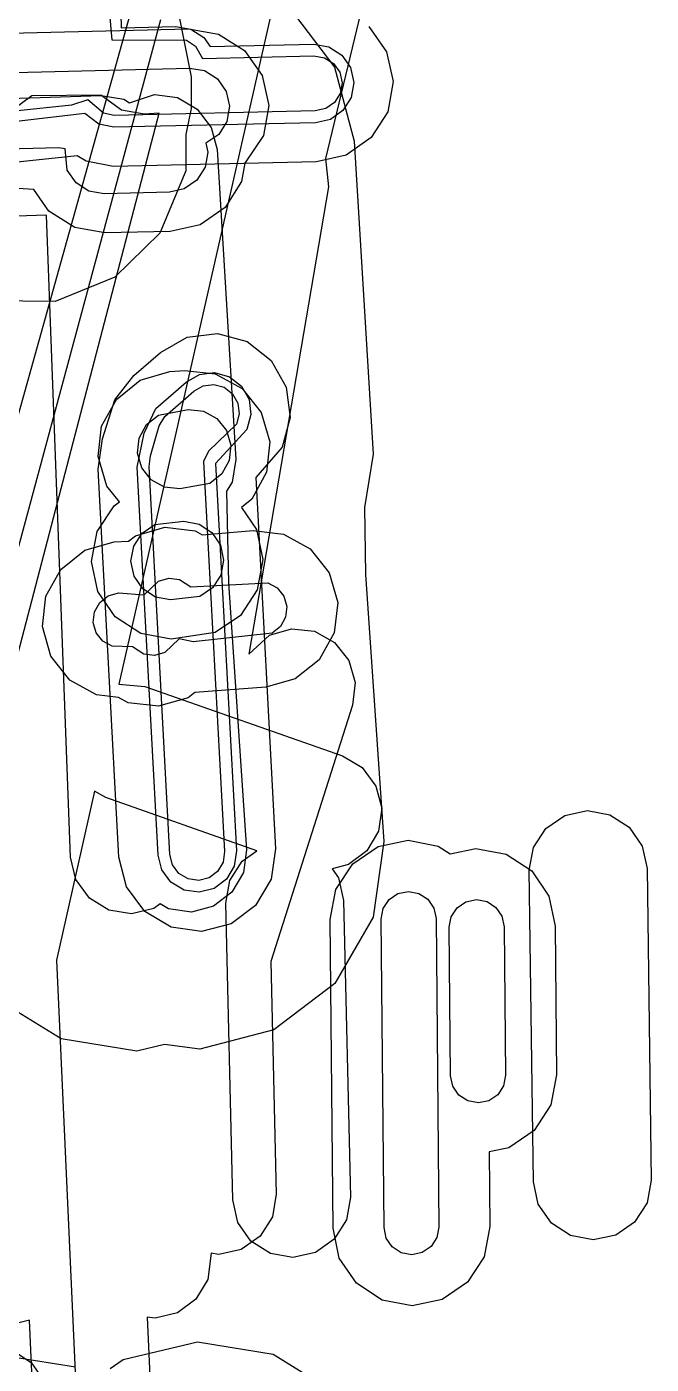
# Model space of a CAD drawing. Header units: metres. Extents: x 17722 to 17999, y 13535 to 15917.
# Drawn here: x 17970.37 to 17986.29, y 13678.85 to 13712.92 of the extents above; entities that cross this region are included whole.
import ezdxf

# ---------------------------------------------------------------- set-up
doc = ezdxf.new("R2010")
doc.units = ezdxf.units.M
doc.layers.add('AI_GREENING_EXCLUSIONS', color=1, linetype='Continuous')

msp = doc.modelspace()

# ---------------------------------------------------------------- linework, layer by layer
at = {"layer": 'AI_GREENING_EXCLUSIONS'}
for points in [[(17968.879, 13672.511), (17968.515, 13680.531), (17968.155, 13680.444), (17967.577, 13680.536), (17967.078, 13680.841), (17966.734, 13681.315), (17966.597, 13681.884), (17966.315, 13689.008), (17966.369, 13689.471), (17975.314, 13721.485)], [(17972.66, 13718.021), (17972.782, 13712.889), (17974.17, 13712.921), (17974.554, 13712.854), (17974.883, 13712.644), (17975.045, 13712.414), (17977.685, 13712.475), (17978.069, 13712.408), (17978.399, 13712.198), (17978.623, 13711.879), (17978.708, 13711.498), (17978.64, 13711.114), (17978.431, 13710.784), (17978.112, 13710.56), (17977.731, 13710.475), (17972.594, 13710.358), (17972.213, 13710.441), (17971.85, 13710.706), (17961.257, 13709.472)], [(17977.699, 13718.098), (17972.723, 13696.177), (17973.379, 13696.114), (17978.417, 13694.345), (17978.921, 13694.047), (17979.272, 13693.579), (17979.418, 13693.013), (17979.335, 13692.433), (17979.037, 13691.929), (17978.569, 13691.578), (17978.154, 13691.471), (17978.319, 13691.236), (17978.447, 13690.665), (17978.622, 13683.105), (17978.521, 13682.529), (17978.207, 13682.035), (17977.728, 13681.698), (17977.157, 13681.571), (17976.581, 13681.672), (17976.087, 13681.986), (17975.75, 13682.464), (17975.623, 13683.036), (17975.448, 13690.596), (17975.548, 13691.172), (17975.862, 13691.666), (17976.239, 13691.931), (17972.385, 13693.284), (17972.104, 13693.45), (17971.128, 13689.147), (17971.876, 13672.647)], [(17979.176, 13714.507), (17977.989, 13709.563), (17978.066, 13708.842), (17976.033, 13696.937), (17976.559, 13697.424), (17977.121, 13697.586), (17977.703, 13697.521), (17978.215, 13697.237), (17978.58, 13696.78), (17978.741, 13696.217), (17978.676, 13695.636), (17976.595, 13689.113), (17976.732, 13683.183), (17976.632, 13682.607), (17976.318, 13682.113), (17975.839, 13681.776), (17975.268, 13681.649), (17975.072, 13681.683), (17974.989, 13681.009), (17974.686, 13680.508), (17974.215, 13680.161), (17973.646, 13680.021), (17973.442, 13680.052), (17973.783, 13672.536)], [(17973.785, 13713.095), (17967.26, 13688.94), (17967.603, 13681.394), (17967.485, 13680.623), (17967.082, 13679.955), (17966.453, 13679.493), (17965.696, 13679.306), (17964.924, 13679.423), (17964.256, 13679.827), (17963.794, 13680.455), (17963.607, 13681.213), (17963.25, 13689.07), (17963.318, 13689.682), (17969.906, 13714.072)], [(17972.404, 13714.104), (17972.543, 13712.584), (17974.446, 13712.574), (17974.676, 13712.427), (17974.854, 13712.11), (17977.692, 13712.175), (17977.961, 13712.128), (17978.192, 13711.981), (17978.348, 13711.758), (17978.408, 13711.491), (17978.361, 13711.222), (17978.214, 13710.992), (17977.991, 13710.835), (17977.724, 13710.775), (17972.599, 13710.658), (17972.332, 13710.716), (17971.931, 13711.054), (17971.51, 13710.923), (17965.624, 13710.304)], [(17977.036, 13713.442), (17978.218, 13711.889), (17978.715, 13710.003), (17979.197, 13702.028), (17978.98, 13700.675), (17979.007, 13698.969), (17979.469, 13692.168), (17979.205, 13690.235), (17978.221, 13688.55), (17976.668, 13687.37), (17974.781, 13686.874), (17973.882, 13686.997), (17973.176, 13686.829), (17971.25, 13687.138), (17969.589, 13688.16), (17968.445, 13689.741), (17967.993, 13691.639), (17967.512, 13704.506), (17964.57, 13704.409), (17965.701, 13679.49), (17967.735, 13679.567), (17969.662, 13679.26), (17970.014, 13679.043), (17971.616, 13678.785)], [(17963.614, 13712.601), (17974.493, 13712.867), (17975.262, 13712.733), (17975.921, 13712.315), (17976.371, 13711.677), (17976.541, 13710.916), (17976.408, 13710.147), (17975.933, 13709.447), (17975.849, 13708.975), (17975.429, 13708.317), (17974.79, 13707.87), (17974.028, 13707.702), (17972.364, 13707.666), (17971.596, 13707.802), (17970.938, 13708.222), (17970.555, 13708.77), (17970.009, 13708.806)], [(17979.089, 13712.921), (17979.538, 13712.283), (17979.708, 13711.521), (17979.573, 13710.752), (17979.154, 13710.094), (17978.516, 13709.645), (17977.754, 13709.476), (17972.578, 13709.358), (17971.888, 13709.493), (17971.657, 13709.633), (17965.778, 13709.013)], [(17961.819, 13711.547), (17974.518, 13711.867), (17974.902, 13711.8), (17975.232, 13711.591), (17975.456, 13711.272), (17975.542, 13710.892), (17975.475, 13710.507), (17975.266, 13710.178), (17974.935, 13709.95), (17974.985, 13709.722), (17974.917, 13709.338), (17974.708, 13709.009), (17974.388, 13708.786), (17974.007, 13708.701), (17972.343, 13708.666), (17971.959, 13708.734), (17971.63, 13708.944), (17971.406, 13709.264), (17971.351, 13709.808), (17971.192, 13709.835), (17961.547, 13709.584)], [(17959.278, 13710.739), (17972.273, 13711.165), (17972.844, 13711.072), (17972.988, 13710.984), (17973.632, 13711.193), (17974.212, 13711.114), (17974.718, 13710.82), (17975.072, 13710.354), (17975.222, 13709.788), (17975.699, 13701.897), (17975.607, 13701.319), (17975.462, 13701.085), (17975.514, 13698.757), (17975.976, 13691.956), (17975.897, 13691.376), (17975.601, 13690.871), (17975.135, 13690.517), (17974.569, 13690.368), (17973.989, 13690.447), (17973.771, 13690.575), (17973.615, 13690.462), (17973.046, 13690.327), (17972.468, 13690.419), (17971.969, 13690.726), (17971.626, 13691.2), (17971.491, 13691.77), (17970.879, 13708.118), (17960.913, 13707.792)], [(17968.256, 13689.708), (17973.749, 13710.714), (17973.364, 13710.688), (17972.789, 13710.796), (17972.258, 13711.177), (17970.504, 13711.159), (17969.98, 13710.768)], [(17970.786, 13672.4), (17970.443, 13679.971), (17970.135, 13679.895)], [(17972.503, 13678.74), (17972.827, 13678.973), (17974.727, 13679.42), (17976.652, 13679.106), (17978.311, 13678.079)], [(17970.114, 13679.145), (17970.488, 13678.895), (17970.896, 13678.308)]]:
    msp.add_lwpolyline(points, dxfattribs=at)
for points in [[(17970.038, 13715.644), (17970.56, 13715.639), (17972.091, 13715.335), (17973.388, 13714.467), (17974.256, 13713.17), (17974.56, 13711.639), (17974.56, 13710.833), (17974.429, 13710.174), (17974.429, 13709.249), (17973.766, 13707.663), (17972.622, 13706.54), (17971.1, 13705.92), (17969.439, 13705.936), (17967.994, 13706.54), (17966.85, 13707.663), (17966.203, 13709.172), (17966.187, 13710.092), (17966.038, 13710.842), (17966.038, 13711.644), (17966.342, 13713.175), (17967.21, 13714.472), (17968.507, 13715.34), (17970.038, 13715.644)], [(17973.781, 13704.624), (17974.46, 13705.009), (17975.234, 13705.106), (17975.987, 13704.899), (17976.603, 13704.42), (17976.988, 13703.741), (17977.085, 13702.967), (17976.878, 13702.214), (17976.208, 13701.434), (17976.714, 13691.979), (17976.603, 13691.206), (17976.205, 13690.535), (17975.58, 13690.067), (17974.824, 13689.874), (17974.052, 13689.985), (17973.381, 13690.384), (17972.913, 13691.008), (17972.72, 13691.765), (17972.191, 13701.65), (17972.302, 13702.422), (17972.62, 13703.418), (17973.099, 13704.034), (17973.781, 13704.624)], [(17975.842, 13700.676), (17976.23, 13700.11), (17976.391, 13699.347), (17976.247, 13698.58), (17975.821, 13697.926), (17975.177, 13697.485), (17974.05, 13697.32), (17973.283, 13697.464), (17972.629, 13697.89), (17972.188, 13698.534), (17972.027, 13699.297), (17972.171, 13700.064), (17972.597, 13700.718), (17972.738, 13700.815), (17972.414, 13701.219), (17972.196, 13701.969), (17972.282, 13702.744), (17972.658, 13703.428), (17973.267, 13703.916), (17974.017, 13704.134), (17974.403, 13704.167), (17975.179, 13704.081), (17975.863, 13703.705), (17976.35, 13703.096), (17976.568, 13702.347), (17976.482, 13701.571), (17976.106, 13700.887), (17975.842, 13700.676)], [(17974.775, 13704.06), (17975.162, 13704.108), (17975.538, 13704.005), (17975.846, 13703.765), (17976.039, 13703.426), (17976.087, 13703.039), (17975.984, 13702.663), (17975.187, 13701.797), (17975.716, 13691.925), (17975.66, 13691.539), (17975.461, 13691.203), (17975.149, 13690.969), (17974.771, 13690.873), (17974.385, 13690.929), (17974.049, 13691.128), (17973.815, 13691.44), (17973.719, 13691.818), (17973.189, 13701.703), (17973.364, 13702.57), (17973.666, 13703.192), (17974.436, 13703.867), (17974.775, 13704.06)], [(17974.869, 13703.775), (17975.14, 13703.809), (17975.404, 13703.737), (17975.619, 13703.569), (17975.754, 13703.332), (17975.788, 13703.061), (17975.716, 13702.797), (17975.005, 13702.112), (17974.874, 13701.846), (17975.416, 13691.909), (17975.377, 13691.639), (17975.238, 13691.404), (17975.019, 13691.24), (17974.755, 13691.173), (17974.484, 13691.211), (17974.249, 13691.351), (17974.086, 13691.569), (17974.018, 13691.834), (17973.489, 13701.719), (17973.528, 13701.989), (17973.749, 13702.756), (17973.889, 13702.99), (17974.632, 13703.64), (17974.869, 13703.775)], [(17975.529, 13701.873), (17975.341, 13701.531), (17975.036, 13701.287), (17974.275, 13701.145), (17973.887, 13701.188), (17973.545, 13701.376), (17973.302, 13701.68), (17973.193, 13702.055), (17973.236, 13702.443), (17973.424, 13702.785), (17973.728, 13703.028), (17974.489, 13703.171), (17974.877, 13703.128), (17975.219, 13702.94), (17975.463, 13702.635), (17975.572, 13702.261), (17975.529, 13701.873)], [(17973.312, 13700.019), (17973.634, 13700.239), (17974.379, 13700.324), (17974.763, 13700.252), (17975.09, 13700.039), (17975.31, 13699.717), (17975.391, 13699.335), (17975.319, 13698.952), (17975.106, 13698.625), (17974.784, 13698.405), (17974.038, 13698.32), (17973.655, 13698.392), (17973.328, 13698.605), (17973.108, 13698.927), (17973.027, 13699.309), (17973.099, 13699.692), (17973.312, 13700.019)], [(17976.917, 13699.996), (17977.599, 13699.617), (17978.083, 13699.005), (17978.297, 13698.255), (17978.208, 13697.479), (17977.829, 13696.797), (17977.217, 13696.313), (17976.467, 13696.099), (17974.659, 13695.964), (17974.483, 13695.824), (17973.732, 13695.61), (17972.957, 13695.699), (17972.713, 13695.835), (17972.153, 13695.899), (17971.471, 13696.279), (17970.986, 13696.89), (17970.772, 13697.641), (17970.862, 13698.416), (17971.241, 13699.098), (17971.853, 13699.583), (17972.603, 13699.797), (17972.965, 13699.814), (17973.142, 13699.954), (17973.892, 13700.168), (17974.667, 13700.078), (17974.845, 13699.98), (17976.141, 13700.085), (17976.917, 13699.996)], [(17974.553, 13698.651), (17976.518, 13698.758), (17976.757, 13698.626), (17976.927, 13698.412), (17977.002, 13698.149), (17976.97, 13697.878), (17976.838, 13697.639), (17976.624, 13697.469), (17974.617, 13697.252), (17974.258, 13697.332), (17973.889, 13696.98), (17973.627, 13696.905), (17973.355, 13696.937), (17973.072, 13697.126), (17972.551, 13697.137), (17972.313, 13697.27), (17972.143, 13697.484), (17972.068, 13697.746), (17972.099, 13698.018), (17972.232, 13698.256), (17972.446, 13698.426), (17972.709, 13698.501), (17973.367, 13698.445), (17973.735, 13698.797), (17973.998, 13698.872), (17974.269, 13698.841), (17974.553, 13698.651)], [(17986.288, 13683.539), (17986.181, 13682.964), (17985.863, 13682.473), (17985.381, 13682.141), (17984.808, 13682.019), (17984.233, 13682.126), (17983.742, 13682.444), (17983.41, 13682.926), (17983.288, 13683.499), (17983.18, 13691.434), (17983.286, 13692.009), (17983.605, 13692.5), (17984.087, 13692.832), (17984.66, 13692.954), (17985.235, 13692.848), (17985.726, 13692.529), (17986.058, 13692.047), (17986.18, 13691.475), (17986.288, 13683.539)], [(17981.821, 13691.988), (17982.588, 13691.843), (17983.241, 13691.415), (17983.68, 13690.77), (17983.84, 13690.007), (17983.875, 13686.225), (17983.73, 13685.458), (17983.303, 13684.805), (17982.658, 13684.365), (17982.161, 13684.262), (17982.178, 13682.357), (17982.033, 13681.59), (17981.605, 13680.937), (17980.96, 13680.498), (17980.196, 13680.339), (17979.43, 13680.484), (17978.777, 13680.912), (17978.337, 13681.556), (17978.178, 13682.32), (17978.107, 13690.178), (17978.253, 13690.945), (17978.68, 13691.597), (17979.325, 13692.037), (17980.089, 13692.196), (17980.856, 13692.051), (17981.162, 13691.85), (17981.821, 13691.988)], [(17980.807, 13690.202), (17980.878, 13682.345), (17980.827, 13682.076), (17980.678, 13681.848), (17980.452, 13681.694), (17980.185, 13681.638), (17979.916, 13681.689), (17979.688, 13681.839), (17979.534, 13682.065), (17979.478, 13682.332), (17979.407, 13690.19), (17979.458, 13690.458), (17979.608, 13690.686), (17979.833, 13690.84), (17980.101, 13690.896), (17980.369, 13690.845), (17980.598, 13690.695), (17980.751, 13690.47), (17980.807, 13690.202)], [(17982.54, 13689.994), (17982.575, 13686.212), (17982.524, 13685.944), (17982.375, 13685.716), (17982.149, 13685.562), (17981.882, 13685.506), (17981.613, 13685.557), (17981.385, 13685.706), (17981.231, 13685.932), (17981.175, 13686.199), (17981.14, 13689.981), (17981.191, 13690.25), (17981.34, 13690.478), (17981.566, 13690.632), (17981.833, 13690.688), (17982.102, 13690.637), (17982.33, 13690.487), (17982.484, 13690.262), (17982.54, 13689.994)]]:
    msp.add_lwpolyline(points, close=True, dxfattribs=at)

doc.saveas('drawing.dxf')
